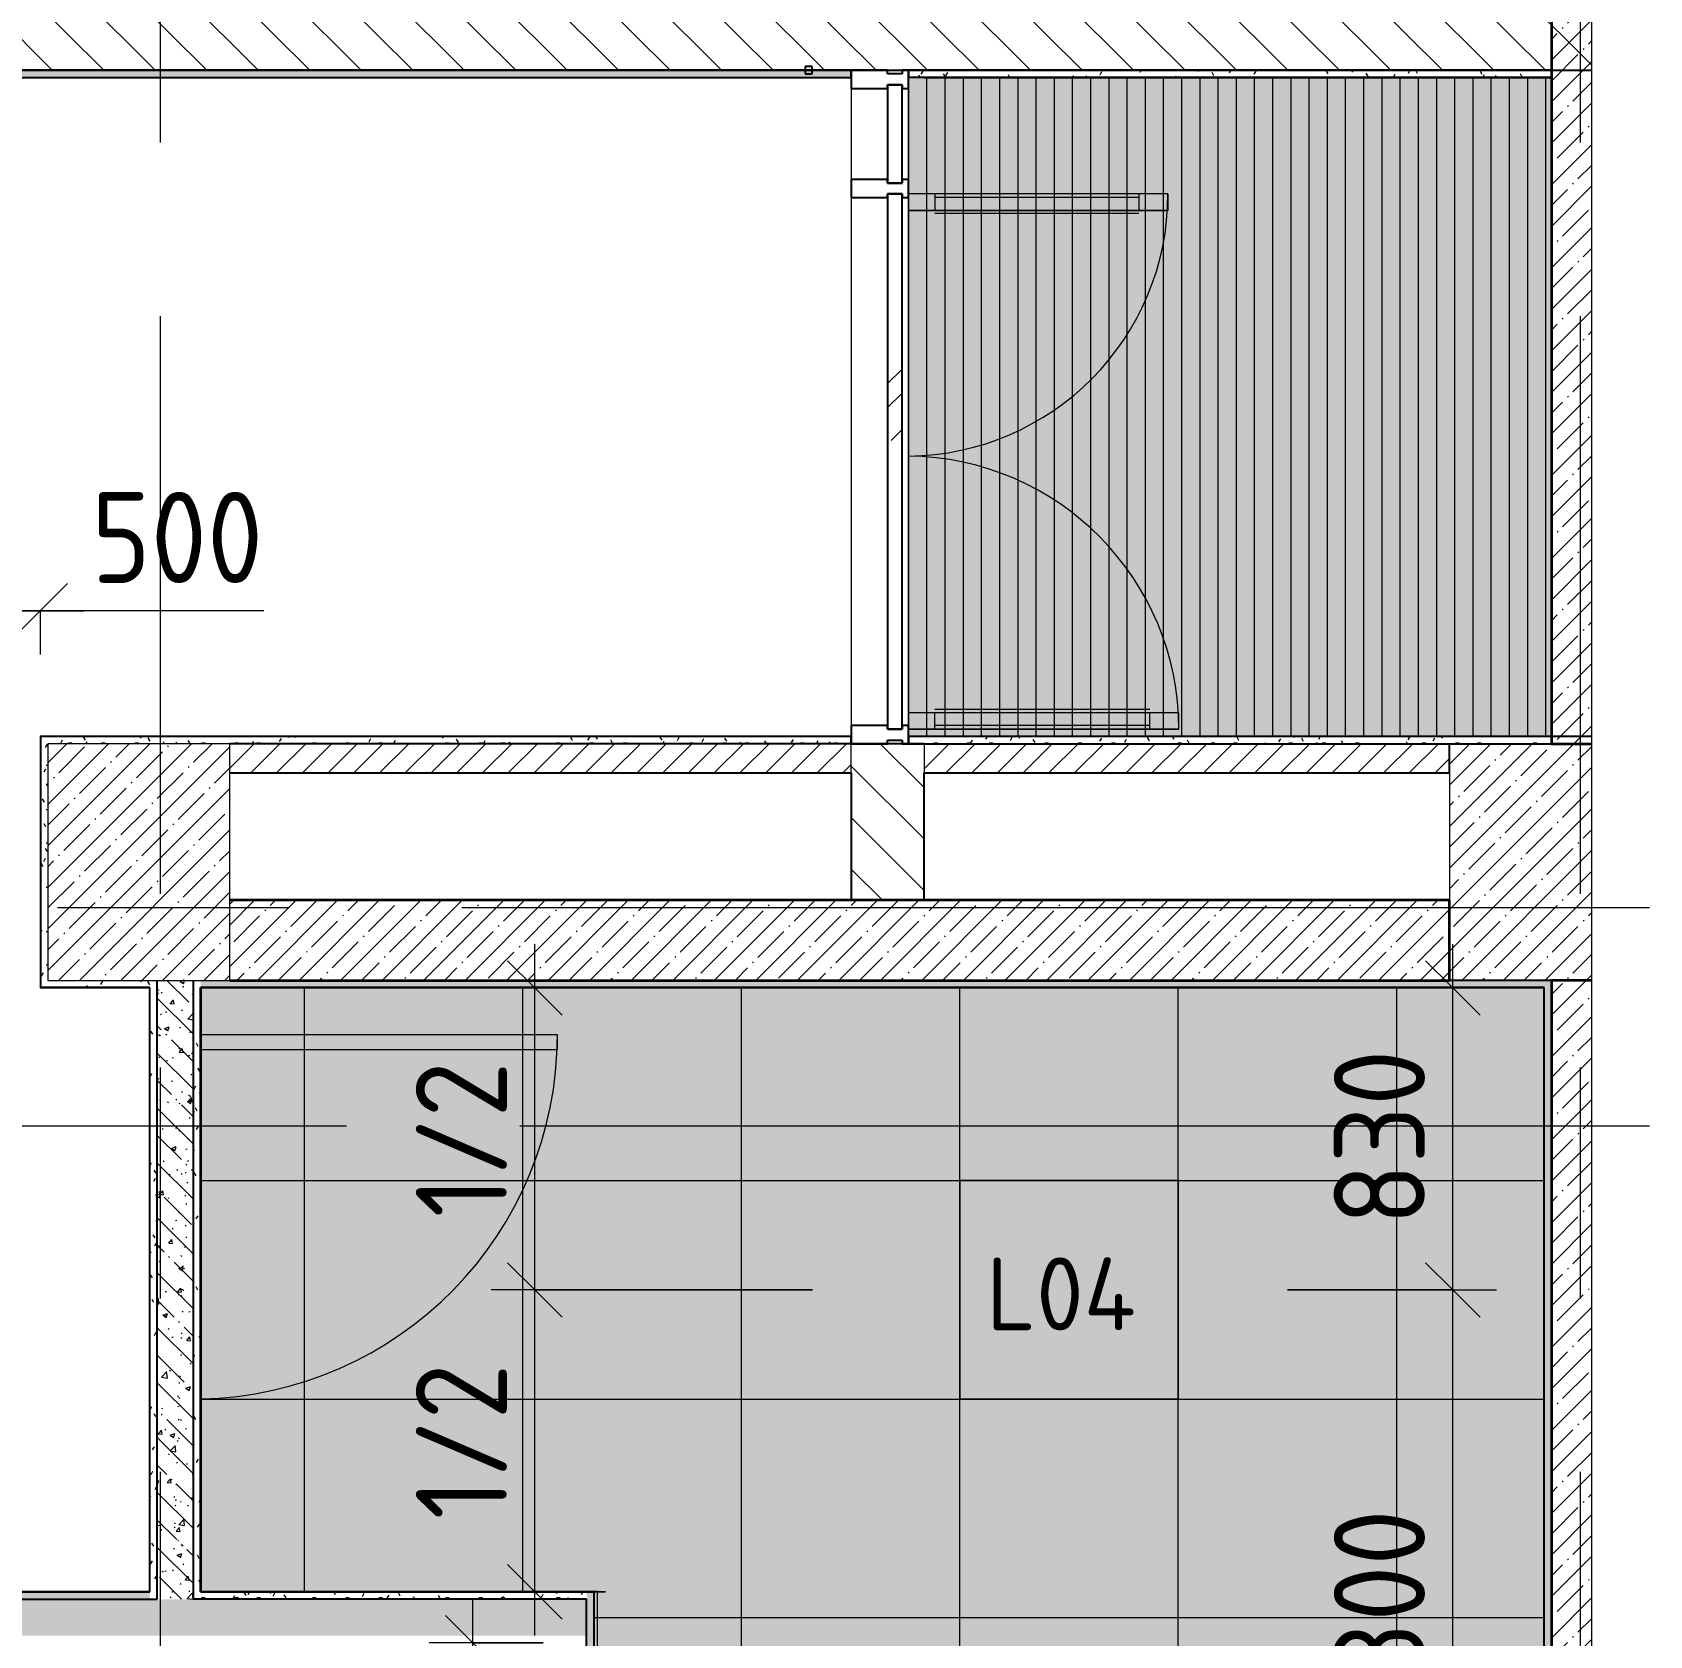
# Model space of a CAD drawing. Header units: millimetres. Extents: x 35802 to 233035, y -8553 to 29000.
# Drawn here: x 80308 to 84750, y 9100 to 13504 of the extents above; entities that cross this region are included whole.
import ezdxf

# ---------------------------------------------------------------- set-up
doc = ezdxf.new("R2010")
doc.units = ezdxf.units.MM
doc.linetypes.add('Осевая', pattern=[3175, 635, -476.25, 1587.5, -476.25])
for name, color, linetype, lineweight in [('A-ANNO-DIMS', 7, 'Continuous', 9), ('A-ANNO-DIMS-100', 7, 'Continuous', 9), ('A-ANNO-NOTE', 7, 'Continuous', 9), ('A-CLNG-PATT', 7, 'Continuous', 9), ('A-DETL-GENF', 7, 'Continuous', 9), ('A-DOOR', 7, 'Continuous', 9), ('A-DOOR-1', 7, 'Continuous', 13), ('A-GLAZ-CURT', 7, 'Continuous', 9), ('A-GLAZ-CURT-1', 7, 'Continuous', 25), ('A-GLAZ-CWMG', 7, 'Continuous', 9), ('A-GLAZ-CWMG-1', 7, 'Continuous', 25), ('A-WALL', 7, 'Continuous', 9), ('E-LITE-EQPM-IDEN', 7, 'Continuous', 9), ('I-WALL', 7, 'Continuous', 9), ('S-COLS', 7, 'Continuous', 9), ('Оси', 7, 'Continuous', 9), ('Оси-2', 7, 'Осевая', 9)]:
    doc.layers.add(name, color=color, linetype=linetype, lineweight=lineweight)
for name, color, linetype, lineweight, true_color in [('A-CLNG-1', 7, 'Continuous', 9, 0xc0c0c0), ('A-WALL-1', 7, 'Continuous', 35, 0x3c3c3c), ('A-WALL-2', 7, 'Continuous', 25, 0x3c3c3c), ('A-WALL-FNSH-2', 7, 'Continuous', 13, 0x3c3c3c), ('E-LITE-EQPM-1', 1, 'Continuous', 9, 0xff0000)]:
    doc.layers.add(name, color=color, linetype=linetype, lineweight=lineweight, true_color=true_color)
doc.layers.add('A-CLNG-PATT-1', color=7, linetype='Continuous', lineweight=9, transparency=1)
doc.styles.add('GOST Common', font='GOST_Common.ttf', dxfattribs={"height": 200})
doc.styles.add('ISOCPEUR', font='isocpeur.ttf', dxfattribs={"width": 0.9, "height": 250})
doc.dimstyles.new('ISO-2_5_0_9К_БОЛЬШОЙ', dxfattribs={"dimscale": 304.8, "dimtxt": 248.995294, "dimasz": 0.492126, "dimexe": 0.393701, "dimexo": 0.984252, "dimgap": 0, "dimtad": 1, "dimdec": 0, "dimrnd": 10, "dimzin": 0, "dimdsep": 46, "dimtxsty": 'ISOCPEUR', "dimblk1": 'OBLIQUE', "dimblk2": 'OBLIQUE', "dimsah": 1, "dimcen": 0.09, "dimdle": 0.393701, "dimazin": 0, "dimtfac": 1, "dimtdec": 4, "dimtix": 1, "dimtmove": 0, "dimatfit": 3, "dimfxl": 1, "dimtvp": 1, "dimtolj": 1, "dimtzin": 0, "dimarcsym": 2})
doc.dimstyles.new('ISO-2_5_0_9К_БОЛЬШОЙ_2', dxfattribs={"dimscale": 304.8, "dimtxt": 248.995294, "dimasz": 0.492126, "dimexe": 0.393701, "dimexo": 0.984252, "dimgap": 0, "dimtad": 1, "dimdec": 0, "dimrnd": 10, "dimzin": 0, "dimdsep": 46, "dimtxsty": 'ISOCPEUR', "dimblk1": 'OBLIQUE', "dimblk2": 'OBLIQUE', "dimsah": 1, "dimcen": 0.09, "dimdle": 0.393701, "dimazin": 0, "dimtfac": 1, "dimtdec": 4, "dimtix": 1, "dimtmove": 1, "dimatfit": 3, "dimfxl": 1, "dimtvp": 1, "dimtolj": 1, "dimtzin": 0, "dimarcsym": 2})
pattern_1 = [(45, (0, 0), (-57.02463, 57.02463), []), (45, (57.025, 0), (-57.02463, 57.02463), [100.806, -20.161, 3.353, -16.808])]
pattern_2 = [(135, (0, 0), (-70.71068, -70.71068), [])]
pattern_3 = [(135, (0, 0), (-75.43415, -75.43415), [106.68, -17.78, 3.556, -17.78]), (135, (0, 75.39), (-75.43415, -75.43415), []), (50, (0, 0), (127.52922, -11.15758), [13.335, -146.685]), (355, (0, 0), (-24.66966, 133.74002), [10.668, -117.348]), (100.451, (10.63, -0.93), (102.85973, 122.58178), [11.333, -124.663]), (46.184, (0, 35.56), (189.75516, -29.43036), [20.002, -220.027]), (96.636, (15.81, 33.1), (166.1822, 173.1996), [17, -186.995]), (351.184, (0, 35.56), (166.18393, 173.19757), [16.002, -176.022]), (21, (17.78, 26.67), (106.13027, -71.58603), [13.335, -146.685]), (326, (17.78, 26.67), (43.26188, 128.93175), [10.668, -117.348]), (71.451, (26.62, 20.7), (149.39198, 57.34505), [11.333, -124.663]), (37.5, (0, 0), (2.162228, 59.188357), [3.353, -112.573, 3.353, -115.773, -117.792]), (37.5, (0, 0), (2.162228, 59.188357), [-235.052, 3.353, -114.44]), (7.5, (0, 0), (46.773857, 70.12615), [3.353, -64.567, 3.353, -109.906, -44.894]), (7.5, (0, 0), (46.773857, 70.12615), [-181.178, 3.353, -41.542]), (327.5, (-39.65, 0), (94.91367, -4.010093), [3.353, -41.097, 3.353, -135.331, -184.023]), (327.5, (-39.65, 0), (94.91367, -4.010093), [-183.134, 3.353, -180.67]), (317.5, (-57.43, 0), (103.69057, 17.79882), [3.353, -54.432, 3.353, -88.748, -130.683]), (317.5, (-57.43, 0), (103.69057, 17.79882), [-149.885, 3.353, -127.33])]
pattern_4 = [(0, (0, 0), (121.92, 30.48), [10.058, -81.382, 10.058, -81.382, -487.68]), (0, (0, 0), (121.92, 30.48), [-182.88, 10.058, -172.822, 10.058, -81.382, -213.36]), (0, (0, 0), (121.92, 30.48), [-457.2, 10.058, -50.902, 10.058, -142.342]), (120, (45.72, 15.24), (-87.356454, 90.345817), [10.058, -81.382, 10.058, -81.382, -487.68]), (120, (45.72, 15.24), (-87.356454, 90.345817), [-182.88, 10.058, -172.822, 10.058, -81.382, -213.36]), (120, (45.72, 15.24), (-87.356454, 90.345817), [-457.2, 10.058, -50.902, 10.058, -142.342]), (240, (60.96, 76.2), (-34.563546, -120.825817), [10.058, -81.382, 10.058, -81.382, -487.68]), (240, (60.96, 76.2), (-34.563546, -120.825817), [-182.88, 10.058, -172.822, 10.058, -81.382, -213.36]), (240, (60.96, 76.2), (-34.563546, -120.825817), [-457.2, 10.058, -50.902, 10.058, -142.342])]

# ---------------------------------------------------------------- blocks, each defined once
blk = doc.blocks.new('Прямоугольный импост - Импост структурный с накладкой - 160мм Темный-32274872-План расстановки осветительного оборудования 1 этажа в осях 12-23')
at = {"layer": 'A-GLAZ-CWMG'}
blk.add_line((82714, 13100), (82714, 13350), dxfattribs=at)
blk = doc.blocks.new('Дверь_Витражная_остекление_ - ДВН_CОШ в витраже В-7-32274869-План расстановки осветительного оборудования 1 этажа в осях 12-23')
at = {"layer": 'A-DETL-GENF'}
for p, q in [((735, 760), (690, 760)), ((690, 760), (690, 17)), ((735, 760), (690, 760)), ((690, 760), (690, 17)), ((735, 760), (735, 17)), ((735, 17), (735, 760)), ((-735, 730), (-690, 730)), ((-735, 730), (-735, 17)), ((-690, 730), (-735, 730)), ((-735, 730), (-735, 17)), ((-690, 730), (-690, 17)), ((-690, 17), (-690, 730)), ((681, 680), (681, 90)), ((735, 680), (690, 680)), ((725, 680), (725, 90)), ((-735, 650), (-690, 650)), ((-725, 650), (-725, 90)), ((-681, 650), (-681, 90)), ((-735, 90), (-690, 90)), ((735, 90), (690, 90))]:
    blk.add_line(p, q, dxfattribs=at)
at = {"layer": 'A-DOOR'}
for p, q in [((735, 760), (735, 17)), ((-735, 730), (-735, 17))]:
    blk.add_line(p, q, dxfattribs=at)
for centre, radius, start, end in [((735, 10), 750, 90, 179.463), ((-735, 10), 720, 0.5593, 90)]:
    blk.add_arc(centre, radius, start, end, dxfattribs=at)
blk = doc.blocks.new('Системная панель - Стекло - 40мм-32274882-План расстановки осветительного оборудования 1 этажа в осях 12-23')
at = {"layer": 'A-GLAZ-CURT-1'}
for p, q in [((135, 0), (-135, 0)), ((-135, 0), (-135, -40)), ((135, -40), (135, 0)), ((-135, -40), (135, -40))]:
    blk.add_line(p, q, dxfattribs=at)
blk = doc.blocks.new('Системная панель - Стекло - 40мм-32274883-План расстановки осветительного оборудования 1 этажа в осях 12-23')
at = {"layer": 'A-GLAZ-CURT'}
h = blk.add_hatch(dxfattribs=at)
h.set_pattern_fill('FP_35', color=256, style=0, pattern_type=2)
h.set_pattern_definition([(135, (12225, -82797), (-282.8427, -282.8427), [200, -600]), (135, (12325, -82997), (-282.8427, -282.8427), [600, -200]), (135, (12425, -82597), (-282.8427, -282.8427), [200, -600])])
h.paths.add_polyline_path([(735, 0), (-735, 0), (-735, -40), (735, -40)])
at = {"layer": 'A-GLAZ-CURT-1'}
for p, q in [((735, 0), (-735, 0)), ((-735, 0), (-735, -40)), ((735, -40), (735, 0)), ((-735, -40), (735, -40))]:
    blk.add_line(p, q, dxfattribs=at)
blk = doc.blocks.new('Прямоугольный импост - Импост структурный с накладкой - 160мм Темный-32274885-План расстановки осветительного оборудования 1 этажа в осях 12-23')
at = {"layer": 'A-GLAZ-CWMG-1'}
for p, q in [((-50, 40), (-50, 140)), ((-50, 140), (0, 140)), ((0, 140), (0, 40)), ((-40, 40), (-50, 40)), ((-50, -17), (-50, 0)), ((-50, 0), (-40, 0)), ((-40, 0), (-40, 40)), ((-10, 40), (-10, 0)), ((0, 40), (-10, 40)), ((-10, 0), (0, 0)), ((0, 0), (0, -17)), ((0, -17), (-50, -17))]:
    blk.add_line(p, q, dxfattribs=at)
blk = doc.blocks.new('Прямоугольный импост - Импост структурный с накладкой - 160мм Темный-30755837-План расстановки осветительного оборудования 1 этажа в осях 12-23')
at = {"layer": 'A-GLAZ-CWMG'}
for p, q in [((82557, 13350), (82557, 13100)), ((82697, 13350), (82697, 13100)), ((82714, 13350), (82714, 13100))]:
    blk.add_line(p, q, dxfattribs=at)
blk = doc.blocks.new('Прямоугольный импост - Импост структурный с накладкой - 160мм Темный-30755838-План расстановки осветительного оборудования 1 этажа в осях 12-23')
at = {"layer": 'A-GLAZ-CWMG'}
for p, q in [((82557, 13050), (82557, 11600)), ((82697, 13050), (82697, 11600)), ((82714, 13050), (82714, 11600))]:
    blk.add_line(p, q, dxfattribs=at)
blk = doc.blocks.new('Прямоугольный импост - Импост структурный с накладкой - 160мм Темный-32274884-План расстановки осветительного оборудования 1 этажа в осях 12-23')
at = {"layer": 'A-GLAZ-CWMG-1'}
for p, q in [((-25, 40), (-25, 140)), ((-25, 140), (25, 140)), ((25, 140), (25, 40)), ((-15, 40), (-25, 40)), ((-25, -17), (-25, 0)), ((-25, 0), (-15, 0)), ((-15, 0), (-15, 40)), ((15, 40), (15, 0)), ((25, 40), (15, 40)), ((15, 0), (25, 0)), ((25, 0), (25, -17)), ((25, -17), (-25, -17))]:
    blk.add_line(p, q, dxfattribs=at)
blk = doc.blocks.new('110_Дверь_СКБ_1Ст_Внутренняя1 - Д-4 _п_ 1100x2100h_су мгн 2-V34-План расстановки осветительного оборудования 1 этажа в осях 12-23')
at = {"layer": 'A-DOOR'}
blk.add_arc((-487.5, 50), 1000, 1.1492, 90, dxfattribs=at)
at = {"layer": 'A-DOOR-1'}
for p, q in [((-487.5, 1050), (-487.5, 70)), ((-447.5, 1050), (-487.5, 1050)), ((-447.5, 70), (-447.5, 1050))]:
    blk.add_line(p, q, dxfattribs=at)
blk = doc.blocks.new('BSC_Колонна _Прямоугольная - 650х500-V45-План расстановки осветительного оборудования 1 этажа в осях 12-23')
at = {"layer": 'S-COLS'}
h = blk.add_hatch(dxfattribs=at)
h.set_pattern_fill('FP_62', color=256, style=0, pattern_type=2)
h.set_pattern_definition([(135, (11225, -80600), (-57.02463, -57.02463), []), (135, (11225, -80542.975), (-57.02463, -57.02463), [100.806, -20.161, 3.353, -16.808])])
h.paths.add_polyline_path([(325, -238.1), (325, 250), (-325, 250), (-325, -250), (325, -250)])
for p, q in [((325, 250), (-325, 250)), ((-325, 250), (-325, -250)), ((325, -250), (325, 250)), ((-325, -250), (325, -250))]:
    blk.add_line(p, q, dxfattribs=at)
blk = doc.blocks.new('TLGD - TLGD01 OL ECP-V50-План расстановки осветительного оборудования 1 этажа в осях 12-23')
at = {"layer": 'E-LITE-EQPM-1'}
for p, q in [((300, 300), (-300, 300)), ((-300, 300), (-300, -300)), ((-300, 300), (-300, -298.5)), ((300, -300), (300, 300)), ((300, -298.5), (300, 300)), ((-300, -298.5), (-300, -300)), ((-300, -300), (300, -300)), ((300, -300), (300, -298.5))]:
    blk.add_line(p, q, dxfattribs=at)
blk = doc.blocks.new('Прямоугольный импост - Импост структурный с накладкой - 160мм Темный-32274887-План расстановки осветительного оборудования 1 этажа в осях 12-23')
at = {"layer": 'A-GLAZ-CWMG-1'}
for p, q in [((0, 140), (-50, 140)), ((-50, 140), (-50, 40)), ((0, 40), (0, 140)), ((-50, 40), (-40, 40)), ((-40, 0), (-50, 0)), ((-50, 0), (-50, -17)), ((-40, 40), (-40, 0)), ((-10, 0), (-10, 40)), ((-10, 40), (0, 40)), ((0, 0), (-10, 0)), ((0, -17), (0, 0)), ((-50, -17), (0, -17))]:
    blk.add_line(p, q, dxfattribs=at)
blk = doc.blocks.new('DET_L_Линия разрыва - М100-30654842-План расстановки осветительного оборудования 1 этажа в осях 12-23')
at = {"layer": 'A-DETL-GENF'}
blk.add_line((11739.9, 0), (0, 0), dxfattribs=at)
blk = doc.blocks.new('DIMBLOCK216-План расстановки осветительного оборудования 1 этажа в осях 12-23')
at = {"layer": 'A-ANNO-DIMS-100'}
for p, q in [((81517.3, 8479), (81517.3, 9200)), ((81711.2, 9080), (81397.3, 9080)), ((81517.3, 9080), (81711.2, 9080)), ((81014.7, 8479), (81637.3, 8479)), ((81517.3, 8479), (81014.7, 8479))]:
    blk.add_line(p, q, dxfattribs=at)
at = {"layer": 'A-ANNO-DIMS-100', "lineweight": 20}
for p, q in [((81517.3, 9080), (81442.3, 9155)), ((81517.3, 9080), (81592.3, 9005)), ((81517.3, 8479), (81442.3, 8554)), ((81517.3, 8479), (81592.3, 8404))]:
    blk.add_line(p, q, dxfattribs=at)
at = {"layer": 'A-ANNO-DIMS-100', "color": 0, "insert": (81190.7, 8542.5), "char_height": 250, "width": 568.858, "attachment_point": 1, "rotation": 90, "line_spacing_factor": 1.149209, "style": 'ISOCPEUR'}
blk.add_mtext('600', dxfattribs=at)
blk = doc.blocks.new('_Oblique')
at = {"color": 0, "linetype": 'ByBlock', "lineweight": -2}
blk.add_line((-0.5, -0.5), (0.5, 0.5), dxfattribs=at)
blk = doc.blocks.new('DIMBLOCK221-План расстановки осветительного оборудования 1 этажа в осях 12-23')
at = {"layer": 'A-ANNO-DIMS-100', "lineweight": 20}
for p, q in [((84209.3, 10049.5), (84134.3, 10124.5)), ((84209.3, 10049.5), (84284.3, 9974.5)), ((84209.3, 8251), (84134.3, 8326)), ((84209.3, 8251), (84284.3, 8176))]:
    blk.add_line(p, q, dxfattribs=at)
at = {"layer": 'A-ANNO-DIMS-100'}
for p, q in [((83755, 10049.5), (84329.3, 10049.5)), ((84209.3, 10049.5), (83755, 10049.5)), ((84209.3, 8251), (84209.3, 10049.5)), ((83755, 8251), (84329.3, 8251)), ((84209.3, 8251), (83755, 8251))]:
    blk.add_line(p, q, dxfattribs=at)
at = {"layer": 'A-ANNO-DIMS-100', "color": 0, "insert": (83882.7, 8855.8), "char_height": 250, "width": 706.764, "attachment_point": 1, "rotation": 90, "line_spacing_factor": 1.149209, "style": 'ISOCPEUR'}
blk.add_mtext('1800', dxfattribs=at)
blk = doc.blocks.new('DIMBLOCK222-План расстановки осветительного оборудования 1 этажа в осях 12-23')
at = {"layer": 'A-ANNO-DIMS-100'}
for p, q in [((84209.3, 10049.5), (84209.3, 10999)), ((84403.3, 10879), (84089.3, 10879)), ((84209.3, 10879), (84403.3, 10879)), ((83755, 10049.5), (84329.3, 10049.5)), ((84209.3, 10049.5), (83755, 10049.5))]:
    blk.add_line(p, q, dxfattribs=at)
at = {"layer": 'A-ANNO-DIMS-100', "lineweight": 20}
for p, q in [((84209.3, 10879), (84134.3, 10954)), ((84209.3, 10879), (84284.3, 10804)), ((84209.3, 10049.5), (84134.3, 10124.5)), ((84209.3, 10049.5), (84284.3, 9974.5))]:
    blk.add_line(p, q, dxfattribs=at)
at = {"layer": 'A-ANNO-DIMS-100', "color": 0, "insert": (83882.7, 10227.2), "char_height": 250, "width": 568.858, "attachment_point": 1, "rotation": 90, "line_spacing_factor": 1.149209, "style": 'ISOCPEUR'}
blk.add_mtext('830', dxfattribs=at)
blk = doc.blocks.new('DIMBLOCK223-План расстановки осветительного оборудования 1 этажа в осях 12-23')
at = {"layer": 'A-ANNO-DIMS-100', "lineweight": 20}
for p, q in [((81687.8, 10049.5), (81612.8, 10124.5)), ((81687.8, 10049.5), (81762.8, 9974.5)), ((81687.8, 9220), (81612.8, 9295)), ((81687.8, 9220), (81762.8, 9145))]:
    blk.add_line(p, q, dxfattribs=at)
at = {"layer": 'A-ANNO-DIMS-100'}
for p, q in [((82450.7, 10049.5), (81567.8, 10049.5)), ((81687.8, 9100), (81687.8, 10049.5)), ((81687.8, 10049.5), (82450.7, 10049.5)), ((81881.8, 9220), (81567.8, 9220)), ((81687.8, 9220), (81881.8, 9220))]:
    blk.add_line(p, q, dxfattribs=at)
at = {"layer": 'A-ANNO-DIMS-100', "color": 0, "insert": (81361.2, 9419.3), "char_height": 250, "width": 517.144, "attachment_point": 1, "rotation": 90, "line_spacing_factor": 1.149209, "style": 'ISOCPEUR'}
blk.add_mtext('1/2', dxfattribs=at)
blk = doc.blocks.new('DIMBLOCK224-План расстановки осветительного оборудования 1 этажа в осях 12-23')
at = {"layer": 'A-ANNO-DIMS-100'}
for p, q in [((81687.8, 10049.5), (81687.8, 10999)), ((81881.8, 10879), (81567.8, 10879)), ((81687.8, 10879), (81881.8, 10879)), ((82450.7, 10049.5), (81567.8, 10049.5)), ((81687.8, 10049.5), (82450.7, 10049.5))]:
    blk.add_line(p, q, dxfattribs=at)
at = {"layer": 'A-ANNO-DIMS-100', "lineweight": 20}
for p, q in [((81687.8, 10879), (81612.8, 10954)), ((81687.8, 10879), (81762.8, 10804)), ((81687.8, 10049.5), (81612.8, 10124.5)), ((81687.8, 10049.5), (81762.8, 9974.5))]:
    blk.add_line(p, q, dxfattribs=at)
at = {"layer": 'A-ANNO-DIMS-100', "color": 0, "insert": (81361.2, 10248.8), "char_height": 250, "width": 517.144, "attachment_point": 1, "rotation": 90, "line_spacing_factor": 1.149209, "style": 'ISOCPEUR'}
blk.add_mtext('1/2', dxfattribs=at)
blk = doc.blocks.new('DIMBLOCK240-План расстановки осветительного оборудования 1 этажа в осях 12-23')
at = {"layer": 'A-ANNO-DIMS-100'}
for p, q in [((79829, 11721.1), (79829, 12035)), ((79709, 11915), (80449, 11915)), ((79829, 11915), (79829, 11721.1)), ((80369.5, 11915), (80079, 11915)), ((80329, 11916), (80329, 11795)), ((80329, 11915), (80329, 11916)), ((80943.5, 11915), (80369.5, 11915))]:
    blk.add_line(p, q, dxfattribs=at)
at = {"layer": 'A-ANNO-DIMS-100', "lineweight": 20}
for p, q in [((79829, 11915), (79904, 11990)), ((80329, 11915), (80404, 11990)), ((79829, 11915), (79754, 11840)), ((80329, 11915), (80254, 11840))]:
    blk.add_line(p, q, dxfattribs=at)
at = {"layer": 'A-ANNO-DIMS-100', "color": 0, "insert": (80469.5, 12241.6), "char_height": 250, "width": 568.858, "attachment_point": 1, "line_spacing_factor": 1.149209, "style": 'ISOCPEUR'}
blk.add_mtext('500', dxfattribs=at)

msp = doc.modelspace()

# ---------------------------------------------------------------- hatches: boundary and pattern name
at = {"layer": 'A-ANNO-NOTE'}
for points in [[(84179, 3790), (84180, 3790), (84180, 4070), (84460, 4070), (84460, 10880), (80770, 10880), (80771, 9220), (81850, 9220), (81850, 3790), (83263.9, 3790)], [(83263.9, 9749.5), (82855, 9749.5), (82855, 10351), (83455, 10351), (83455, 9749.5)]]:
    msp.add_hatch(color=256, dxfattribs=at).paths.add_polyline_path(points)
at = {"layer": 'A-CLNG-PATT'}
h = msp.add_hatch(dxfattribs=at)
h.set_pattern_fill('FP_78', color=256, style=0, pattern_type=2)
h.set_pattern_definition([(90, (83615, 12479.673), (-50, 3e-15), [])])
h.paths.add_polyline_path([(84480, 11571), (84480, 13379), (82714, 13379), (82714, 13350), (82697, 13350), (82697, 13100), (82714, 13100), (82714, 13050), (82697, 13050), (82697, 11600), (82714, 11600), (82714, 11571), (83263.9, 11571)])
h = msp.add_hatch(dxfattribs=at)
h.set_pattern_fill('FP_73', color=256, style=0, pattern_type=2)
h.set_pattern_definition([(270, (82855, 7349.5), (600, 4e-14), []), (0, (82855, 7349.5), (0, 600), [])])
h.paths.add_polyline_path([(84179, 3790), (84180, 3790), (84180, 4070), (84460, 4070), (84460, 10880), (80770, 10880), (80771, 9220), (81850, 9220), (81850, 3790), (83263.9, 3790)])
h.paths.add_polyline_path([(83455, 4351), (82855, 4351), (82855, 4951), (83455, 4951), (83455, 4850.3)])
h.paths.add_polyline_path([(83263.9, 6151), (82855, 6151), (82855, 6751), (83455, 6751), (83455, 6151)])
h.paths.add_polyline_path([(83455, 7951), (82855, 7951), (82855, 8551), (83455, 8551)])
h.paths.add_polyline_path([(83263.9, 9749.5), (82855, 9749.5), (82855, 10351), (83455, 10351), (83455, 9749.5)])
at = {"layer": 'A-CLNG-PATT-1'}
msp.add_hatch(color=256, dxfattribs=at).paths.add_polyline_path([(83263.9, 11570), (84480, 11571), (84480, 13380), (82714, 13379), (82714, 11570)])
at = {"layer": 'I-WALL'}
h = msp.add_hatch(dxfattribs=at)
h.set_pattern_fill('FP_1', color=256, style=0, pattern_type=2)
h.set_pattern_definition(pattern_1)
h.paths.add_polyline_path([(84480, 11550), (84590, 11550), (84590, 15040.9), (84480, 15095.9), (84480, 11570)])
h = msp.add_hatch(dxfattribs=at)
h.set_pattern_fill('FP_20', color=256, style=0, pattern_type=2)
h.set_pattern_definition(pattern_2)
h.paths.add_polyline_path([(84590, 13400), (84590, 13600), (68650, 13600), (68650, 13400), (83263.9, 13400)])
h = msp.add_hatch(dxfattribs=at)
h.set_pattern_fill('FP_67', color=256, style=0, pattern_type=2)
h.set_pattern_definition(pattern_4)
h.paths.add_polyline_path([(77312.8, 13380), (82557, 13380), (82557, 13400), (77299.8, 13400), (77299.8, 13380)])
h = msp.add_hatch(dxfattribs=at)
h.set_pattern_fill('FP_67', color=256, style=0, pattern_type=2)
h.set_pattern_definition(pattern_4)
h.paths.add_polyline_path([(84480, 13380), (84480, 13400), (82714, 13400), (82714, 13380), (83263.9, 13380)])
h = msp.add_hatch(dxfattribs=at)
h.set_pattern_fill('FP_67', color=256, style=0, pattern_type=2)
h.set_pattern_definition(pattern_4)
h.paths.add_polyline_path([(82557, 11550), (82557, 11570), (80330, 11570), (80330, 11550), (81812.9, 11550)])
h = msp.add_hatch(dxfattribs=at)
h.set_pattern_fill('FP_67', color=256, style=0, pattern_type=2)
h.set_pattern_definition(pattern_4)
h.paths.add_polyline_path([(80350, 10880), (80350, 11550), (80330, 11550), (80330, 10880)])
h = msp.add_hatch(dxfattribs=at)
h.set_pattern_fill('FP_36', color=256, style=0, pattern_type=2)
h.set_pattern_definition([(45, (0, 0), (-35.35534, 35.35534), [])])
h.paths.add_polyline_path([(84200, 11470), (84200, 11550), (82757, 11550), (82757, 11470), (83263.9, 11470)])
h.paths.add_polyline_path([(82557, 11470), (82557, 11550), (80850, 11550), (80850, 11470), (81812.9, 11470)])
h = msp.add_hatch(dxfattribs=at)
h.set_pattern_fill('FP_20', color=256, style=0, pattern_type=2)
h.set_pattern_definition(pattern_2)
h.paths.add_polyline_path([(82757, 11120), (82757, 11550), (82557, 11550), (82557, 11120)])
h = msp.add_hatch(dxfattribs=at)
h.set_pattern_fill('FP_67', color=256, style=0, pattern_type=2)
h.set_pattern_definition(pattern_4)
h.paths.add_polyline_path([(84480, 11550), (84480, 11570), (82714, 11570), (82714, 11550), (83263.9, 11550)])
h = msp.add_hatch(dxfattribs=at)
h.set_pattern_fill('FP_1', color=256, style=0, pattern_type=2)
h.set_pattern_definition(pattern_1)
h.paths.add_polyline_path([(84200, 10900), (84200, 11120), (80850, 11120), (80850, 10900), (83263.9, 10900)])
h = msp.add_hatch(dxfattribs=at)
h.set_pattern_fill('FP_67', color=256, style=0, pattern_type=2)
h.set_pattern_definition(pattern_4)
h.paths.add_polyline_path([(80630, 10880), (80650, 10880), (80650, 10900), (80350, 10900), (80350, 10880), (80629, 10880)])
h = msp.add_hatch(dxfattribs=at)
h.set_pattern_fill('FP_21', color=256, style=0, pattern_type=2)
h.set_pattern_definition(pattern_3)
h.paths.add_polyline_path([(80750, 9200), (80750, 10900), (80650, 10900), (80650, 9200)])
h = msp.add_hatch(dxfattribs=at)
h.set_pattern_fill('FP_67', color=256, style=0, pattern_type=2)
h.set_pattern_definition(pattern_4)
h.paths.add_polyline_path([(80750, 9200), (80770, 9200), (80770, 10900), (80750, 10900), (80750, 10021.5)])
h = msp.add_hatch(dxfattribs=at)
h.set_pattern_fill('FP_67', color=256, style=0, pattern_type=2)
h.set_pattern_definition(pattern_4)
h.paths.add_polyline_path([(84460, 10880), (84480, 10880), (84480, 10900), (80770, 10900), (80771, 10880), (83263.9, 10880)])
h = msp.add_hatch(dxfattribs=at)
h.set_pattern_fill('FP_1', color=256, style=0, pattern_type=2)
h.set_pattern_definition(pattern_1)
h.paths.add_polyline_path([(84590, 4050), (84590, 10900), (84480, 10900), (84480, 4050)])
h = msp.add_hatch(dxfattribs=at)
h.set_pattern_fill('FP_67', color=256, style=0, pattern_type=2)
h.set_pattern_definition(pattern_4)
h.paths.add_polyline_path([(80630, 9200), (80650, 9200), (80650, 10880), (80630, 10880), (80630, 9220)])
h = msp.add_hatch(dxfattribs=at)
h.set_pattern_fill('FP_67', color=256, style=0, pattern_type=2)
h.set_pattern_definition(pattern_4)
h.paths.add_polyline_path([(84480, 4050), (84480, 10880), (84460, 10879), (84460, 4050)])
h = msp.add_hatch(dxfattribs=at)
h.set_pattern_fill('FP_21', color=256, style=0, pattern_type=2)
h.set_pattern_definition(pattern_3)
h.paths.add_polyline_path([(81812.9, 9100), (81830, 9100), (81830, 9200), (75700, 9200), (75700, 9100), (81730, 9100)])
h = msp.add_hatch(dxfattribs=at)
h.set_pattern_fill('FP_67', color=256, style=0, pattern_type=2)
h.set_pattern_definition(pattern_4)
h.paths.add_polyline_path([(80361.9, 9200), (80630, 9200), (80630, 9220), (75710, 9220), (75710, 9200), (79636.4, 9200)])
h = msp.add_hatch(dxfattribs=at)
h.set_pattern_fill('FP_67', color=256, style=0, pattern_type=2)
h.set_pattern_definition(pattern_4)
h.paths.add_polyline_path([(81830, 9200), (81830, 9220), (80770, 9220), (80770, 9200), (81812.9, 9200)])
h = msp.add_hatch(dxfattribs=at)
h.set_pattern_fill('FP_67', color=256, style=0, pattern_type=2)
h.set_pattern_definition(pattern_4)
h.paths.add_polyline_path([(81850, 3790), (81850, 9220), (81830, 9220), (81830, 3790)])
at = {"layer": 'S-COLS'}
h = msp.add_hatch(dxfattribs=at)
h.set_pattern_fill('FP_1', color=256, style=0, pattern_type=2)
h.set_pattern_definition(pattern_1)
h.paths.add_polyline_path([(84200, 10900), (84590, 10900), (84590, 11550), (84200, 11550), (84200, 11055.7)])

# ---------------------------------------------------------------- linework, layer by layer
at = {"layer": 'A-ANNO-NOTE'}
for p, q in [((84460, 10880), (80770, 10880)), ((80770, 10880), (80771, 9220)), ((84460, 4070), (84460, 10880)), ((82855, 9749.5), (82855, 10351)), ((82855, 10351), (83455, 10351)), ((83455, 10351), (83455, 9749.5)), ((83263.9, 9749.5), (82855, 9749.5)), ((83455, 9749.5), (83263.9, 9749.5)), ((80771, 9220), (81850, 9220)), ((81850, 9220), (81850, 3790))]:
    msp.add_line(p, q, dxfattribs=at)
at = {"layer": 'A-CLNG-1'}
for p, q in [((82714, 11571), (82714, 13379)), ((82757, 13379), (82714, 13379)), ((82697, 13100), (82697, 13350)), ((82697, 11600), (82697, 13050)), ((82714, 11571), (82757, 11571)), ((82855, 10351), (83455, 10351)), ((82855, 10349.5), (82855, 10351)), ((83455, 10351), (83455, 10349.5))]:
    msp.add_line(p, q, dxfattribs=at)
at = {"layer": 'A-WALL'}
for p, q in [((82557, 11470), (82557, 11550)), ((82757, 11550), (82757, 11470))]:
    msp.add_line(p, q, dxfattribs=at)
at = {"layer": 'A-WALL-1'}
for p, q in [((84480, 15095.9), (84480, 11550)), ((84480, 11550), (84590, 11550)), ((84200, 11120), (80850, 11120)), ((84200, 10900), (84200, 11120)), ((80850, 10900), (84200, 10900)), ((84480, 10900), (84480, 4050)), ((84590, 10900), (84480, 10900))]:
    msp.add_line(p, q, dxfattribs=at)
at = {"layer": 'A-WALL-2'}
for p, q in [((77279.8, 13400), (84590, 13400)), ((82557, 13400), (77279.8, 13400)), ((77299.8, 13380), (82557, 13380)), ((82450, 13410), (82430, 13410)), ((82430, 13410), (82430, 13390)), ((82430, 13390), (82450, 13390)), ((82450, 13390), (82450, 13410)), ((82557, 13380), (82557, 13400)), ((84480, 13400), (82714, 13400)), ((82714, 13400), (82714, 13380)), ((84480, 13380), (82714, 13380)), ((82557, 11570), (80330, 11570)), ((80330, 11570), (80330, 10880)), ((82557, 11550), (80850, 11550)), ((82557, 11550), (82557, 11570)), ((82757, 11550), (82557, 11550)), ((84480, 11570), (82714, 11570)), ((82714, 11570), (82714, 11550)), ((82714, 11550), (84480, 11550)), ((84200, 11470), (84200, 11550)), ((80850, 11470), (82557, 11470)), ((82557, 11470), (82557, 11120)), ((82757, 11120), (82757, 11470)), ((82757, 11470), (84200, 11470)), ((80650, 10900), (80650, 9200)), ((80750, 9200), (80750, 10900)), ((84480, 10900), (84200, 10900)), ((80630, 10880), (80330, 10880)), ((80630, 9220), (80630, 10880)), ((80770, 9220), (80770, 10880)), ((84460, 10880), (80770, 10880)), ((84460, 4070), (84460, 10880)), ((75700, 9200), (80650, 9200)), ((75710, 9220), (80630, 9220)), ((81830, 9200), (80750, 9200)), ((80770, 9220), (81850, 9220)), ((81830, 3770), (81830, 9200)), ((81850, 9220), (81850, 3790))]:
    msp.add_line(p, q, dxfattribs=at)
at = {"layer": 'A-WALL-FNSH-2'}
for p, q in [((77300.8, 13379), (82557, 13379)), ((82557, 13379), (82557, 13380)), ((82757, 13380), (82757, 13379)), ((82757, 13379), (84480, 13379)), ((80329, 11571), (80329, 10879)), ((82557, 11571), (80329, 11571)), ((82557, 11570), (82557, 11571)), ((84590, 11571), (82757, 11571)), ((82757, 11571), (82757, 11570)), ((84480, 11570), (84590, 11570)), ((80329, 10879), (80629, 10879)), ((80629, 10879), (80629, 9221)), ((80771, 10880), (80771, 9221)), ((80771, 10879), (84459, 10879)), ((84459, 10879), (84459, 4071)), ((80629, 9221), (75720.5, 9221)), ((81851, 9221), (80771, 9221)), ((81851, 3791), (81851, 9221))]:
    msp.add_line(p, q, dxfattribs=at)
at = {"layer": 'I-WALL'}
for q in [(81851.9, 9221), (81859, 8021)]:
    msp.add_line((81859, 9221), q, dxfattribs=at)
at = {"layer": 'S-COLS'}
for p, q in [((84590, 11550), (84200, 11550)), ((84200, 11550), (84200, 10900)), ((84200, 10900), (84590, 10900))]:
    msp.add_line(p, q, dxfattribs=at)
at = {"layer": 'Оси'}
for p, q in [((81650, 13400), (84150, 13400)), ((82250, 11100), (84750, 11100)), ((82250, 10500), (84750, 10500))]:
    msp.add_line(p, q, dxfattribs=at)
at = {"layer": 'Оси-2'}
for p, q in [((80660, 501), (80660, 24890.1)), ((84560, 501), (84560, 19415.1)), ((39101.6, 13400), (81650, 13400)), ((39101.6, 11100), (82250, 11100)), ((40371.6, 10500), (82250, 10500))]:
    msp.add_line(p, q, dxfattribs=at)

# ---------------------------------------------------------------- block references
at = {"layer": 'A-DETL-GENF', "rotation": 90.00000000000031}
msp.add_blockref('DET_L_Линия разрыва - М100-30654842-План расстановки осветительного оборудования 1 этажа в осях 12-23', (84590, 3301.1), dxfattribs=at)
at = {"layer": 'A-DOOR'}
for name, p, rotation in [('Дверь_Витражная_остекление_ - ДВН_CОШ в витраже В-7-32274869-План расстановки осветительного оборудования 1 этажа в осях 12-23', (82697, 12325), 269.9999999999999), ('110_Дверь_СКБ_1Ст_Внутренняя1 - Д-4 _п_ 1100x2100h_су мгн 2-V34-План расстановки осветительного оборудования 1 этажа в осях 12-23', (80700, 10262.5), 269.9999999999998)]:
    msp.add_blockref(name, p, dxfattribs=dict(at, rotation=rotation))
at = {"layer": 'A-GLAZ-CURT', "rotation": 269.9999999999999}
for name, p in [('Системная панель - Стекло - 40мм-32274882-План расстановки осветительного оборудования 1 этажа в осях 12-23', (82697, 13225)), ('Системная панель - Стекло - 40мм-32274883-План расстановки осветительного оборудования 1 этажа в осях 12-23', (82697, 12325))]:
    msp.add_blockref(name, p, dxfattribs=at)
at = {"layer": 'A-GLAZ-CWMG', "rotation": 89.99999999999993}
msp.add_blockref('Прямоугольный импост - Импост структурный с накладкой - 160мм Темный-32274887-План расстановки осветительного оборудования 1 этажа в осях 12-23', (82697, 13400), dxfattribs=at)
at = {"layer": 'A-GLAZ-CWMG'}
for name in ['Прямоугольный импост - Импост структурный с накладкой - 160мм Темный-30755837-План расстановки осветительного оборудования 1 этажа в осях 12-23', 'Прямоугольный импост - Импост структурный с накладкой - 160мм Темный-32274872-План расстановки осветительного оборудования 1 этажа в осях 12-23', 'Прямоугольный импост - Импост структурный с накладкой - 160мм Темный-30755838-План расстановки осветительного оборудования 1 этажа в осях 12-23']:
    msp.add_blockref(name, (0, 0), dxfattribs=at)
at = {"layer": 'A-GLAZ-CWMG', "extrusion": (0, 0, -1), "rotation": 270.0000000000001}
for name, p in [('Прямоугольный импост - Импост структурный с накладкой - 160мм Темный-32274884-План расстановки осветительного оборудования 1 этажа в осях 12-23', (-82697, 13075)), ('Прямоугольный импост - Импост структурный с накладкой - 160мм Темный-32274885-План расстановки осветительного оборудования 1 этажа в осях 12-23', (-82697, 11550))]:
    msp.add_blockref(name, p, dxfattribs=at)
at = {"layer": 'E-LITE-EQPM-1'}
msp.add_blockref('TLGD - TLGD01 OL ECP-V50-План расстановки осветительного оборудования 1 этажа в осях 12-23', (83155, 10049.5), dxfattribs=at)
at = {"layer": 'S-COLS', "rotation": 270.0000000000007}
msp.add_blockref('BSC_Колонна _Прямоугольная - 650х500-V45-План расстановки осветительного оборудования 1 этажа в осях 12-23', (80600, 11225), dxfattribs=at)

# ---------------------------------------------------------------- texts
at = {"layer": 'E-LITE-EQPM-IDEN', "insert": (82927.4, 10138.8), "char_height": 200, "width": 553.164, "attachment_point": 1, "style": 'GOST Common'}
msp.add_mtext('L04', dxfattribs=at)

# ---------------------------------------------------------------- dimensions: what is measured, and where the dimension line sits
at = {"layer": 'A-ANNO-DIMS'}
dim = msp.add_linear_dim(base=(80329, 11915), p1=(79829, 12021.1), p2=(80329, 11616), dimstyle='ISO-2_5_0_9К_БОЛЬШОЙ_2', override={"dimpost": '<>', "dimfxl": 643.480984}, dxfattribs=at)
dim.commit()
dim.dimension.update_dxf_attribs({"geometry": 'DIMBLOCK240-План расстановки осветительного оборудования 1 этажа в осях 12-23', "text_midpoint": (80753.9, 12074.9), "dimtype": 160})
for base, p1, p2, picture, middle in [((81687.8, 10879), (82750.7, 10049.5), (81581.8, 10879), 'DIMBLOCK224-План расстановки осветительного оборудования 1 этажа в осях 12-23', (81562.8, 10464.2)), ((81687.8, 10049.5), (81581.8, 9220), (82750.7, 10049.5), 'DIMBLOCK223-План расстановки осветительного оборудования 1 этажа в осях 12-23', (81562.8, 9634.7))]:
    dim = msp.add_linear_dim(base=base, p1=p1, p2=p2, angle=90, text='1/2', dimstyle='ISO-2_5_0_9К_БОЛЬШОЙ', override={"dimpost": '<>', "dimfxl": 1433.35891}, dxfattribs=at)
    dim.commit()
    dim.dimension.update_dxf_attribs({"geometry": picture, "text_midpoint": middle})
for base, p1, p2, override, picture, middle in [((84209.338464, 10878.999998), (83454.999987, 10049.499999), (84103.272447, 10878.999998), {"dimpost": '<>', "dimfxl": 1052.77131}, 'DIMBLOCK222-План расстановки осветительного оборудования 1 этажа в осях 12-23', (84084.338464, 10464.249998)), ((84209.3384642, 10049.4999988), (83454.9999872, 8251), (83454.9999872, 10049.4999988), {"dimpost": '<>', "dimfxl": 1798.499999}, 'DIMBLOCK221-План расстановки осветительного оборудования 1 этажа в осях 12-23', (84084.3384642, 9150.2499994)), ((81517.3, 9080), (80714.7, 8479), (81411.2, 9080), {"dimpost": '<>', "dimfxl": 919.925361}, 'DIMBLOCK216-План расстановки осветительного оборудования 1 этажа в осях 12-23', (81392.3, 8779.5))]:
    dim = msp.add_linear_dim(base=base, p1=p1, p2=p2, angle=90, dimstyle='ISO-2_5_0_9К_БОЛЬШОЙ', override=override, dxfattribs=at)
    dim.commit()
    dim.dimension.update_dxf_attribs({"geometry": picture, "text_midpoint": middle})

doc.saveas('drawing.dxf')
